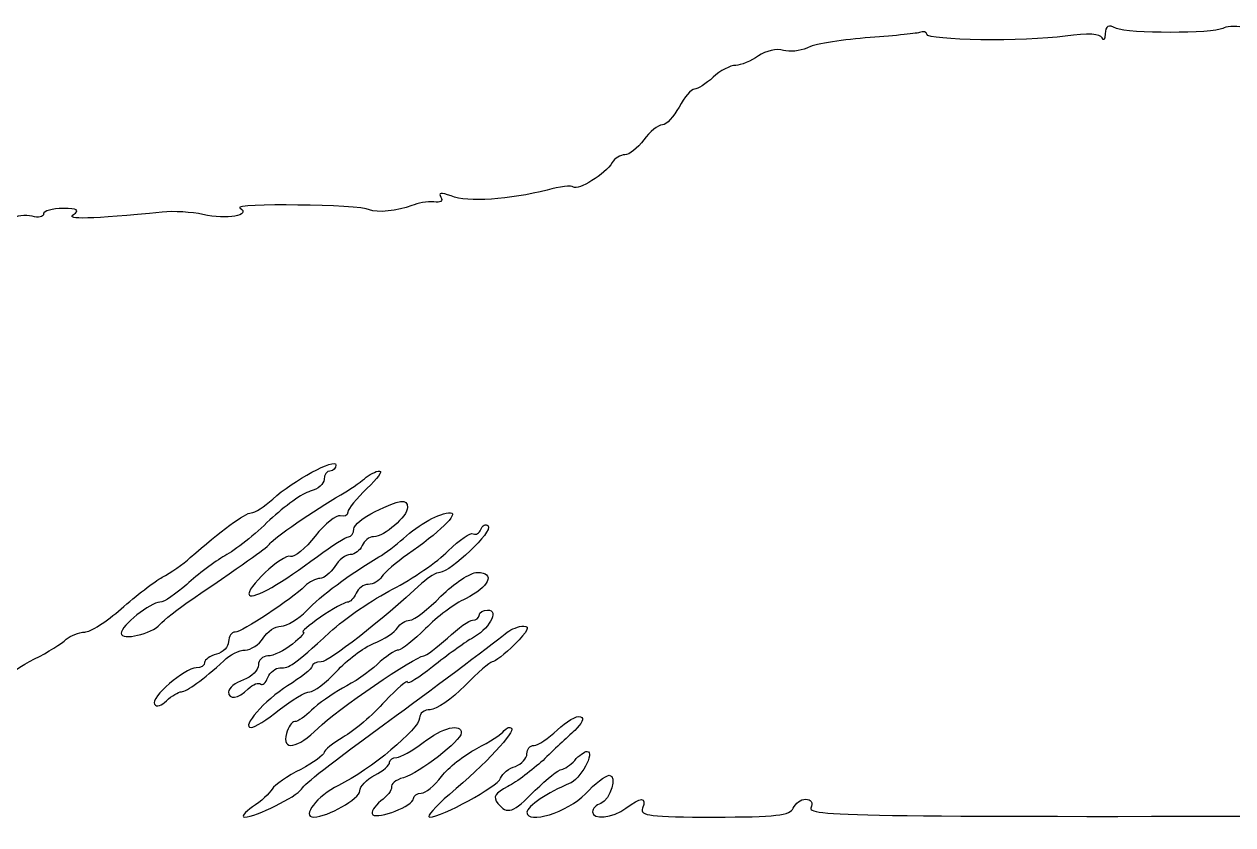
# Model space of a CAD drawing. Extents: x 0 to 69.4, y 0 to 30.3.
# Drawn here: x 27.587 to 31.103, y -0.023 to 2.307 of the extents above; entities that cross this region are included whole.
import ezdxf

# ---------------------------------------------------------------- set-up
doc = ezdxf.new("R2010")
doc.units = 0
doc.header["$MEASUREMENT"] = 0
doc.layers.get('0').update_dxf_attribs({"linetype": 'CONTINUOUS'})

msp = doc.modelspace()

# ---------------------------------------------------------------- linework, layer by layer
at = {"color": 0, "linetype": 'CONTINUOUS'}
for points in [[(30.2124, 2.2775), (30.2124, 2.28444), (30.2019, 2.28792), (30.1915, 2.28271)], [(30.7643, 2.29486), (30.74, 2.30701), (30.7331, 2.30181), (30.7314, 2.27924)], [(31.0733, 2.29486), (31.0474, 2.27924), (30.7956, 2.27924), (30.7643, 2.29486)], [(31.1324, 2.29833), (31.1081, 2.30181), (31.0821, 2.30007), (31.0733, 2.29486)], [(30.0335, 2.26708), (29.9571, 2.26014), (29.8807, 2.24799), (29.8633, 2.23757)], [(30.1915, 2.28271), (30.1793, 2.27924), (30.1082, 2.27229), (30.0335, 2.26708)], [(30.6151, 2.27229), (30.4987, 2.25493), (30.2124, 2.26014), (30.2124, 2.2775)], [(30.7226, 2.26708), (30.7175, 2.27924), (30.6828, 2.28097), (30.6151, 2.27229)], [(30.7314, 2.27924), (30.7314, 2.26187), (30.7261, 2.25667), (30.7226, 2.26708)], [(29.7957, 2.23062), (29.7765, 2.23757), (29.7436, 2.22889), (29.7228, 2.215)], [(29.8633, 2.23757), (29.8443, 2.22889), (29.8131, 2.22542), (29.7957, 2.23062)], [(29.6568, 2.18722), (29.6412, 2.18722), (29.6117, 2.1716), (29.5908, 2.1525)], [(29.7228, 2.215), (29.7019, 2.19937), (29.6707, 2.18722), (29.6568, 2.18722)], [(29.5908, 2.1525), (29.57, 2.1334), (29.5457, 2.11783), (29.5371, 2.11783)], [(29.5371, 2.11783), (29.5267, 2.11783), (29.5075, 2.09526), (29.4919, 2.06575)], [(29.4919, 2.06575), (29.4763, 2.03797), (29.4554, 2.01367), (29.4433, 2.01367)], [(29.4433, 2.01367), (29.4311, 2.01367), (29.4068, 1.99457), (29.3894, 1.97026)], [(29.3894, 1.97026), (29.3721, 1.94596), (29.3461, 1.92686), (29.3339, 1.92686)], [(29.2975, 1.90429), (29.2783, 1.87131), (29.1968, 1.82096), (29.1847, 1.83311)], [(29.3339, 1.92686), (29.3218, 1.92686), (29.3044, 1.91644), (29.2975, 1.90429)], [(29.1847, 1.83311), (29.1794, 1.83832), (29.1447, 1.83485), (29.1083, 1.82443)], [(28.7993, 1.8036), (28.8063, 1.79318), (28.7975, 1.78624), (28.7785, 1.78971)], [(28.8287, 1.80707), (28.7993, 1.81749), (28.7906, 1.81749), (28.7993, 1.8036)], [(29.1083, 1.82443), (29.0007, 1.79665), (28.8757, 1.78797), (28.8287, 1.80707)], [(27.7004, 1.77061), (27.6692, 1.77061), (27.6432, 1.76367), (27.6432, 1.75499)], [(27.73, 1.75325), (27.749, 1.7654), (27.7421, 1.77061), (27.7004, 1.77061)], [(27.9886, 1.76019), (27.7803, 1.73936), (27.7057, 1.73763), (27.73, 1.75325)], [(28.1067, 1.75325), (28.0754, 1.76019), (28.0215, 1.76367), (27.9886, 1.76019)], [(28.2143, 1.77235), (28.249, 1.74978), (28.1761, 1.73763), (28.1067, 1.75325)], [(28.591, 1.76714), (28.5632, 1.78276), (28.19, 1.78624), (28.2143, 1.77235)], [(28.7143, 1.77929), (28.6743, 1.76367), (28.6118, 1.75672), (28.591, 1.76714)], [(28.7785, 1.78971), (28.7594, 1.79144), (28.7317, 1.78624), (28.7143, 1.77929)], [(27.6101, 1.74804), (27.5911, 1.75325), (27.5633, 1.74978), (27.546, 1.73936)], [(27.6432, 1.75499), (27.6432, 1.74631), (27.6275, 1.74283), (27.6101, 1.74804)], [(28.3097, 0.92524), (28.3688, 0.97906), (28.4938, 1.04677), (28.4938, 1.0242)], [(28.4938, 1.0242), (28.4938, 1.01552), (28.4868, 1.00684), (28.4764, 1.00684)], [(28.4764, 1.00684), (28.4678, 1.00684), (28.459, 0.99642), (28.459, 0.98253)], [(28.5771, 0.98427), (28.5893, 0.99642), (28.6101, 1.00684), (28.6206, 1.00684)], [(28.6206, 1.00684), (28.631, 1.00684), (28.6153, 0.98427), (28.584, 0.95649)], [(28.459, 0.98253), (28.459, 0.96864), (28.4417, 0.95475), (28.4192, 0.94781)], [(28.5076, 0.93739), (28.5337, 0.95128), (28.5632, 0.97385), (28.5771, 0.98427)], [(28.584, 0.95649), (28.5546, 0.92697), (28.5285, 0.89746), (28.5285, 0.88704)], [(28.2472, 0.88531), (28.2576, 0.88531), (28.2854, 0.90267), (28.3097, 0.92524)], [(28.4192, 0.94781), (28.3965, 0.9426), (28.3444, 0.90441), (28.3011, 0.86447)], [(28.3028, 0.79677), (28.3115, 0.81066), (28.4313, 0.89399), (28.5076, 0.93739)], [(28.6083, 0.88878), (28.6796, 0.92524), (28.7021, 0.92697), (28.7021, 0.90093)], [(28.0701, 0.7551), (28.1569, 0.83149), (28.2299, 0.88531), (28.2472, 0.88531)], [(28.506, 0.87663), (28.4956, 0.8801), (28.4625, 0.85406), (28.4331, 0.8176)], [(28.5285, 0.88704), (28.5285, 0.87663), (28.5181, 0.87316), (28.506, 0.87663)], [(28.5458, 0.83843), (28.5458, 0.84885), (28.5736, 0.87316), (28.6083, 0.88878)], [(28.7021, 0.90093), (28.7021, 0.87489), (28.6344, 0.81586), (28.6032, 0.81586)], [(28.69, 0.81066), (28.7351, 0.85232), (28.7958, 0.88531), (28.8271, 0.88531)], [(28.8271, 0.88531), (28.8531, 0.88531), (28.7924, 0.82628), (28.7021, 0.76378)], [(28.3011, 0.86447), (28.2594, 0.82281), (28.2004, 0.77593), (28.1708, 0.76031)], [(28.9364, 0.84711), (28.9521, 0.83149), (28.8271, 0.71343), (28.7958, 0.7117)], [(28.9156, 0.8367), (28.919, 0.84885), (28.9294, 0.85406), (28.9364, 0.84711)], [(28.4331, 0.8176), (28.4053, 0.78114), (28.3722, 0.7551), (28.3618, 0.75857)], [(28.44, 0.75857), (28.4817, 0.78982), (28.5233, 0.81586), (28.5303, 0.81586)], [(28.5303, 0.81586), (28.5389, 0.81586), (28.5458, 0.82628), (28.5458, 0.83843)], [(28.6032, 0.81586), (28.591, 0.81586), (28.5754, 0.80371), (28.5701, 0.78982)], [(28.6188, 0.75684), (28.6361, 0.76725), (28.6692, 0.79156), (28.69, 0.81066)], [(28.8201, 0.7742), (28.8531, 0.80718), (28.8861, 0.82975), (28.8931, 0.82454)], [(28.8931, 0.82454), (28.9017, 0.81934), (28.9104, 0.82628), (28.9156, 0.8367)], [(28.0771, 0.63536), (28.2472, 0.75163), (28.2942, 0.78461), (28.3028, 0.79677)], [(28.5701, 0.78982), (28.5632, 0.77593), (28.5493, 0.76378), (28.5354, 0.76378)], [(28.6587, 0.66314), (28.716, 0.69265), (28.7889, 0.74295), (28.8201, 0.7742)], [(27.9886, 0.69786), (28.0129, 0.71001), (28.0493, 0.736), (28.0701, 0.7551)], [(28.1708, 0.76031), (28.1414, 0.74295), (28.091, 0.70654), (28.0597, 0.67703)], [(28.3618, 0.75857), (28.3393, 0.76725), (28.2264, 0.6614), (28.2421, 0.64578)], [(28.2421, 0.64578), (28.2542, 0.63363), (28.3375, 0.6805), (28.44, 0.75857)], [(28.4088, 0.60064), (28.4469, 0.64231), (28.5354, 0.70828), (28.6188, 0.75684)], [(28.5354, 0.76378), (28.5215, 0.76378), (28.5025, 0.74816), (28.4903, 0.72906)], [(28.7021, 0.76378), (28.6692, 0.74121), (28.6344, 0.7117), (28.6275, 0.6996)], [(28.4903, 0.72906), (28.4782, 0.71001), (28.459, 0.69439), (28.4469, 0.69439)], [(28.7958, 0.7117), (28.7871, 0.7117), (28.7628, 0.69786), (28.7438, 0.6805)], [(28.7993, 0.64231), (28.8375, 0.6805), (28.8843, 0.7117), (28.9051, 0.7117)], [(28.9051, 0.7117), (28.959, 0.7117), (28.9399, 0.66835), (28.8704, 0.63536)], [(27.8688, 0.60585), (27.9122, 0.64404), (27.966, 0.68571), (27.9886, 0.69786)], [(28.0597, 0.67703), (28.0285, 0.64925), (27.9938, 0.62495), (27.9817, 0.62495)], [(28.4035, 0.67182), (28.3653, 0.63363), (28.2194, 0.53814), (28.2004, 0.53814)], [(28.4469, 0.69439), (28.4365, 0.69439), (28.4157, 0.68397), (28.4035, 0.67182)], [(28.7438, 0.6805), (28.6257, 0.57113), (28.4729, 0.45133), (28.4504, 0.45133)], [(28.5875, 0.67703), (28.5736, 0.67703), (28.5581, 0.66488), (28.5528, 0.65099)], [(28.6275, 0.6996), (28.6206, 0.68745), (28.6014, 0.67703), (28.5875, 0.67703)], [(27.9817, 0.56071), (27.9921, 0.57286), (28.0338, 0.60585), (28.0771, 0.63536)], [(28.4764, 0.53814), (28.5199, 0.57807), (28.6014, 0.63363), (28.6587, 0.66314)], [(28.5528, 0.65099), (28.5458, 0.6371), (28.5354, 0.62495), (28.5268, 0.62495)], [(28.709, 0.57286), (28.7212, 0.57286), (28.7611, 0.60411), (28.7993, 0.64231)], [(28.8704, 0.63536), (28.8392, 0.62147), (28.7871, 0.58154), (28.7542, 0.54856)], [(27.7629, 0.53814), (27.7786, 0.53814), (27.8271, 0.56939), (27.8688, 0.60585)], [(27.9817, 0.62495), (27.9539, 0.62495), (27.8688, 0.55724), (27.8688, 0.53467)], [(28.334, 0.5555), (28.3514, 0.5555), (28.3844, 0.57634), (28.4088, 0.60064)], [(28.5268, 0.62495), (28.5199, 0.62495), (28.4833, 0.60585), (28.4486, 0.58154)], [(28.9347, 0.60238), (28.9711, 0.60238), (28.9382, 0.54509), (28.8878, 0.51904)], [(28.9104, 0.58675), (28.9104, 0.59543), (28.9225, 0.60238), (28.9347, 0.60238)], [(28.4486, 0.58154), (28.4139, 0.55724), (28.3914, 0.53814), (28.3983, 0.53814)], [(28.6726, 0.55029), (28.6796, 0.56245), (28.6969, 0.57286), (28.709, 0.57286)], [(28.8183, 0.52078), (28.8496, 0.55029), (28.8826, 0.57286), (28.8912, 0.57286)], [(28.8912, 0.57286), (28.9017, 0.57286), (28.9104, 0.57981), (28.9104, 0.58675)], [(27.7092, 0.51731), (27.7213, 0.52772), (27.7456, 0.53814), (27.7629, 0.53814)], [(27.8688, 0.53467), (27.8688, 0.5121), (27.959, 0.53293), (27.9817, 0.56071)], [(28.2004, 0.53814), (28.19, 0.53814), (28.1813, 0.52599), (28.1813, 0.51036)], [(28.2819, 0.52078), (28.2942, 0.53988), (28.3167, 0.5555), (28.334, 0.5555)], [(28.3306, 0.43397), (28.3601, 0.43397), (28.3671, 0.43918), (28.4764, 0.53814)], [(28.3983, 0.53814), (28.4053, 0.53814), (28.3914, 0.52251), (28.3671, 0.50342)], [(28.6032, 0.50515), (28.6344, 0.51731), (28.6657, 0.53814), (28.6726, 0.55029)], [(28.6692, 0.29508), (28.7889, 0.38363), (28.9676, 0.51731), (28.9919, 0.53814)], [(28.7542, 0.54856), (28.7212, 0.51557), (28.6847, 0.48606), (28.6761, 0.48606)], [(28.9919, 0.53814), (29.0042, 0.54682), (29.025, 0.5555), (29.0406, 0.5555)], [(29.0406, 0.5555), (29.0597, 0.5555), (29.051, 0.53988), (29.0146, 0.50342)], [(27.6171, 0.46002), (27.6553, 0.47911), (27.6969, 0.50515), (27.7092, 0.51731)], [(28.1813, 0.51036), (28.1813, 0.49474), (28.1657, 0.47911), (28.1465, 0.4739)], [(28.2299, 0.48606), (28.2456, 0.48606), (28.2699, 0.50168), (28.2819, 0.52078)], [(28.3671, 0.50342), (28.3428, 0.48432), (28.3115, 0.4687), (28.2958, 0.4687)], [(28.4956, 0.42356), (28.525, 0.45654), (28.5736, 0.493), (28.6032, 0.50515)], [(28.749, 0.4687), (28.756, 0.4687), (28.7871, 0.493), (28.8183, 0.52078)], [(28.8878, 0.51904), (28.8669, 0.50689), (28.8167, 0.47043), (28.775, 0.43745)], [(29.0146, 0.50342), (28.985, 0.4739), (28.9556, 0.45133), (28.9486, 0.45133)], [(27.5268, 0.39925), (27.5372, 0.41314), (27.5789, 0.44092), (27.6171, 0.46002)], [(28.1465, 0.4739), (28.1275, 0.4687), (28.1118, 0.45828), (28.1118, 0.4496)], [(28.1674, 0.45481), (28.1847, 0.47217), (28.2125, 0.48606), (28.2299, 0.48606)], [(28.2958, 0.4687), (28.2803, 0.4687), (28.2681, 0.45654), (28.2681, 0.44265)], [(28.4417, 0.25863), (28.4938, 0.31071), (28.7247, 0.4687), (28.749, 0.4687)], [(28.6761, 0.48606), (28.6657, 0.48606), (28.6379, 0.46696), (28.6136, 0.44439)], [(28.0875, 0.43397), (28.0528, 0.43397), (27.9539, 0.34717), (27.966, 0.32807)], [(28.0442, 0.36453), (28.0597, 0.36453), (28.1083, 0.40099), (28.1674, 0.45481)], [(28.1118, 0.4496), (28.1118, 0.44092), (28.1014, 0.43397), (28.0875, 0.43397)], [(28.2681, 0.44265), (28.2681, 0.42703), (28.249, 0.40793), (28.2247, 0.39925)], [(28.2958, 0.4062), (28.3011, 0.42182), (28.3185, 0.43397), (28.3306, 0.43397)], [(28.4243, 0.43918), (28.4243, 0.4305), (28.3914, 0.4062), (28.3532, 0.38189)], [(28.4174, 0.36453), (28.4296, 0.36453), (28.4643, 0.39057), (28.4956, 0.42356)], [(28.4504, 0.45133), (28.4365, 0.45133), (28.4243, 0.44613), (28.4243, 0.43918)], [(28.6136, 0.44439), (28.5893, 0.42182), (28.5442, 0.39057), (28.5129, 0.37495)], [(28.775, 0.43745), (28.7351, 0.40446), (28.7021, 0.38536), (28.7021, 0.39231)], [(28.9486, 0.45133), (28.9417, 0.45133), (28.9051, 0.42008), (28.8688, 0.38189)], [(28.2247, 0.39925), (28.2004, 0.39057), (28.1813, 0.37495), (28.1813, 0.36453)], [(28.2386, 0.37321), (28.2525, 0.3871), (28.2681, 0.39231), (28.275, 0.3871)], [(28.275, 0.3871), (28.2803, 0.38189), (28.2889, 0.39057), (28.2958, 0.4062)], [(28.7021, 0.39231), (28.7021, 0.40099), (28.6726, 0.37495), (28.6361, 0.33675)], [(28.0007, 0.33849), (28.0164, 0.35238), (28.0354, 0.36453), (28.0442, 0.36453)], [(28.1813, 0.36453), (28.1813, 0.34022), (28.209, 0.3437), (28.2386, 0.37321)], [(28.3532, 0.38189), (28.2872, 0.34022), (28.216, 0.26036), (28.2472, 0.26036)], [(28.3289, 0.31245), (28.3653, 0.34022), (28.4053, 0.36453), (28.4174, 0.36453)], [(28.5129, 0.37495), (28.4817, 0.35758), (28.4417, 0.32981), (28.4226, 0.31071)], [(28.8688, 0.38189), (28.8306, 0.3437), (28.7854, 0.31245), (28.7681, 0.31245)], [(27.966, 0.32807), (27.9713, 0.31939), (27.9868, 0.3246), (28.0007, 0.33849)], [(28.6361, 0.33675), (28.6014, 0.29682), (28.5458, 0.24995), (28.5146, 0.23264)], [(28.2472, 0.26036), (28.256, 0.26036), (28.2924, 0.28293), (28.3289, 0.31245)], [(28.4226, 0.31071), (28.4053, 0.29335), (28.3826, 0.27772), (28.374, 0.27772)], [(28.3931, 0.0816), (28.4053, 0.09896), (28.4643, 0.14583), (28.6692, 0.29508)], [(28.7368, 0.28814), (28.7368, 0.25689), (28.5944, 0.13715), (28.5007, 0.09201)], [(28.7681, 0.31245), (28.7507, 0.31245), (28.7368, 0.30203), (28.7368, 0.28814)], [(29.1378, 0.25342), (29.1639, 0.27772), (29.1933, 0.29682), (29.2056, 0.29161)], [(29.2056, 0.29161), (29.2176, 0.28814), (29.209, 0.27252), (29.1882, 0.25168)], [(28.3497, 0.243), (28.3358, 0.19097), (28.3826, 0.19965), (28.4417, 0.25863)], [(28.374, 0.27772), (28.3653, 0.27772), (28.3549, 0.2621), (28.3497, 0.243)], [(28.7472, 0.21701), (28.8044, 0.26036), (28.8583, 0.27425), (28.8583, 0.24474)], [(29.0042, 0.25863), (29.0162, 0.24821), (28.9313, 0.15625), (28.8236, 0.06597)], [(28.9035, 0.19965), (28.9399, 0.21875), (28.9764, 0.24127), (28.9833, 0.25168)], [(28.9833, 0.25168), (28.9903, 0.26036), (28.9989, 0.26383), (29.0042, 0.25863)], [(29.0701, 0.20833), (29.0822, 0.20833), (29.1118, 0.22917), (29.1378, 0.25342)], [(29.1882, 0.25168), (29.1674, 0.23264), (29.1257, 0.19444), (29.0961, 0.16493)], [(28.5146, 0.23264), (28.4851, 0.21528), (28.459, 0.19444), (28.459, 0.1875)], [(28.6708, 0.17361), (28.6813, 0.17361), (28.716, 0.19271), (28.7472, 0.21701)], [(28.8583, 0.24474), (28.8583, 0.22222), (28.7368, 0.12847), (28.69, 0.11458)], [(28.459, 0.1875), (28.459, 0.18056), (28.4278, 0.15799), (28.3914, 0.13889)], [(28.801, 0.11806), (28.8201, 0.1441), (28.8669, 0.18056), (28.9035, 0.19965)], [(29.0162, 0.14757), (29.0336, 0.15451), (29.0493, 0.17014), (29.0493, 0.18403)], [(29.0493, 0.18403), (29.0493, 0.19792), (29.0579, 0.20833), (29.0701, 0.20833)], [(29.2246, 0.19097), (29.2489, 0.19097), (29.2037, 0.10764), (29.1725, 0.09722)], [(29.1882, 0.16493), (29.2003, 0.17882), (29.216, 0.19097), (29.2246, 0.19097)], [(28.6067, 0.12153), (28.631, 0.13368), (28.65, 0.15104), (28.65, 0.15972)], [(28.65, 0.15972), (28.65, 0.16667), (28.6587, 0.17361), (28.6708, 0.17361)], [(28.9729, 0.11285), (28.9781, 0.12674), (28.9972, 0.14236), (29.0162, 0.14757)], [(29.0961, 0.16493), (29.0649, 0.13715), (29.0197, 0.10243), (28.9938, 0.08854)], [(29.15, 0.13889), (29.1586, 0.13889), (29.176, 0.15104), (29.1882, 0.16493)], [(28.3914, 0.13889), (28.3532, 0.11979), (28.315, 0.09375), (28.3081, 0.0816)], [(28.5632, 0.07639), (28.5632, 0.08854), (28.5824, 0.10938), (28.6067, 0.12153)], [(28.69, 0.11458), (28.6674, 0.10764), (28.6518, 0.09549), (28.6553, 0.08681)], [(28.7421, 0.06944), (28.7542, 0.06944), (28.7801, 0.09028), (28.801, 0.11806)], [(28.7662, 0), (28.801, 0), (28.9642, 0.08854), (28.9729, 0.11285)], [(29.0736, 0.07812), (29.1083, 0.11111), (29.1412, 0.13889), (29.15, 0.13889)], [(29.2194, 0.06771), (29.2471, 0.09722), (29.2783, 0.12153), (29.2888, 0.12153)], [(29.2888, 0.12153), (29.3131, 0.12153), (29.2922, 0.05035), (29.2644, 0.03993)], [(28.2282, 0), (28.2611, 0), (28.3792, 0.05903), (28.3931, 0.0816)], [(28.3081, 0.0816), (28.3011, 0.06944), (28.275, 0.04514), (28.2507, 0.02951)], [(28.5007, 0.09201), (28.44, 0.0625), (28.3914, 0), (28.4296, 0)], [(28.4296, 0), (28.4694, 0), (28.5632, 0.05382), (28.5632, 0.07639)], [(28.6553, 0.08681), (28.6569, 0.07812), (28.6431, 0.06076), (28.624, 0.04688)], [(28.9938, 0.08854), (28.9556, 0.06944), (28.9503, 0.05903), (28.9642, 0.03993)], [(28.9642, 0.03993), (28.9938, 0.00694), (29.0076, 0.01042), (29.0736, 0.07812)], [(29.1725, 0.09722), (29.1118, 0.07292), (29.0493, 0.03125), (29.0493, 0.01389)], [(28.624, 0.04688), (28.6049, 0.03125), (28.5944, 0.01389), (28.6014, 0.00694)], [(28.6014, 0.00694), (28.6171, -0.00694), (28.7194, 0.03299), (28.7194, 0.05382)], [(28.7194, 0.05382), (28.7194, 0.0625), (28.7299, 0.06944), (28.7421, 0.06944)], [(28.8236, 0.06597), (28.7819, 0.02951), (28.756, 0), (28.7662, 0)], [(29.0493, 0.01389), (29.0493, -0.02257), (29.1674, 0.01389), (29.2194, 0.06771)], [(29.2644, 0.03993), (29.2506, 0.03472), (29.2401, 0.02431), (29.2401, 0.01562)], [(29.3374, 0.02604), (29.3808, 0.05903), (29.3982, 0.05903), (29.386, 0.02604)], [(29.8235, 0.02604), (29.8304, 0.03993), (29.846, 0.05208), (29.8599, 0.05208)], [(29.8599, 0.05208), (29.8756, 0.05208), (29.8825, 0.04167), (29.8756, 0.02604)], [(28.2507, 0.02951), (28.2282, 0.01389), (28.2178, 0), (28.2282, 0)], [(29.2401, 0.01562), (29.2401, -0.00868), (29.2992, -0.00347), (29.3374, 0.02604)], [(29.386, 0.02604), (29.3774, 0.00347), (29.4068, 0), (29.5943, 0)], [(29.5943, 0), (29.7731, 0), (29.8165, 0.00521), (29.8235, 0.02604)], [(29.8756, 0.02604), (29.8668, 0.00174), (30.0578, 0), (31.5976, 0.00347)]]:
    msp.add_open_spline(points, degree=3, dxfattribs=at)

doc.saveas('drawing.dxf')
